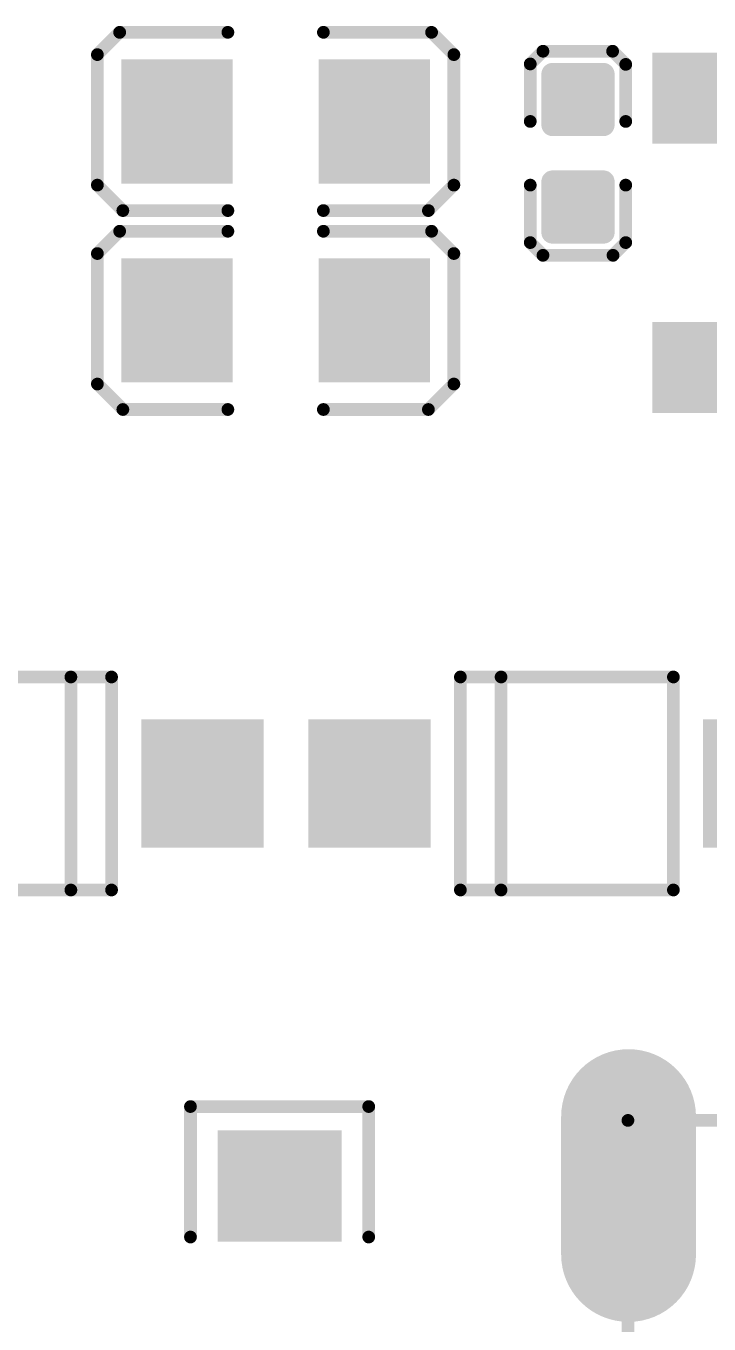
# Model space of a CAD drawing. Extents: x 17.6 to 58.9, y 21.2 to 90.7.
# Drawn here: x 36.17 to 41.62, y 30.67 to 41.03 of the extents above; entities that cross this region are included whole.
import ezdxf

# ---------------------------------------------------------------- set-up
doc = ezdxf.new("R2010")
doc.units = 0
doc.header["$MEASUREMENT"] = 0
doc.layers.get('0').update_dxf_attribs({"linetype": 'CONTINUOUS'})
doc.layers.add('SILKTOP_PHO', color=251, linetype='CONTINUOUS')

# ---------------------------------------------------------------- blocks, each defined once
blk = doc.blocks.new('ROUND_33')
at = {"const_width": 0.0508}
blk.add_lwpolyline([(-0.0254, 0, 1), (0.0254, 0, 1)], format="xyb", close=True, dxfattribs=at)
blk = doc.blocks.new('RECTANGLE_197')
blk.add_solid([(0.4953, 0.4445), (0.4953, -0.4445), (-0.4953, 0.4445), (-0.4953, -0.4445)])
blk = doc.blocks.new('RECTANGLE_198')
blk.add_solid([(0.4445, 0.4953), (0.4445, -0.4953), (-0.4445, 0.4953), (-0.4445, -0.4953)])
blk = doc.blocks.new('RECTANGLE_239')
blk.add_solid([(0.563118, 0.363092), (0.563118, -0.363092), (-0.563118, 0.363092), (-0.563118, -0.363092)])
blk = doc.blocks.new('RECTANGLE_250')
blk.add_solid([(0.48806, 0.51308), (0.48806, -0.51308), (-0.48806, 0.51308), (-0.48806, -0.51308)])
blk = doc.blocks.new('OBLONG_267')
at = {"const_width": 1.076196}
blk.add_lwpolyline([(0, 0.550038), (0, -0.550038)], dxfattribs=at)
at = {"const_width": 0.538098}
for points in [[(-0.269048, 0.550038, 1), (0.269048, 0.550038, 1)], [(-0.269048, -0.550038, 1), (0.269048, -0.550038, 1)]]:
    blk.add_lwpolyline(points, format="xyb", close=True, dxfattribs=at)
blk = doc.blocks.new('ROUND_158')
at = {"const_width": 0.0889}
blk.add_lwpolyline([(-0.04445, 0, 1), (0.04445, 0, 1)], format="xyb", close=True, dxfattribs=at)

msp = doc.modelspace()

# ---------------------------------------------------------------- linework, layer by layer
at = {"const_width": 0.1778}
for points in [[(40.3733, 40.243506), (40.3733, 40.649906)], [(40.3733, 40.649906), (40.7797, 40.649906)], [(40.513, 40.243506), (40.513, 40.649906)], [(40.6908, 40.243506), (40.6908, 40.649906)], [(40.7797, 40.649906), (40.7797, 40.243506)], [(40.3733, 40.513), (40.7797, 40.513)], [(40.3733, 40.3352), (40.7797, 40.3352)], [(40.7797, 40.243506), (40.3733, 40.243506)], [(40.3733, 39.385494), (40.3733, 39.791894)], [(40.3733, 39.791894), (40.7797, 39.791894)], [(40.513, 39.385494), (40.513, 39.791894)], [(40.6908, 39.385494), (40.6908, 39.791894)], [(40.7797, 39.791894), (40.7797, 39.385494)], [(40.3733, 39.624), (40.7797, 39.624)], [(40.3733, 39.4462), (40.7797, 39.4462)], [(40.7797, 39.385494), (40.3733, 39.385494)]]:
    msp.add_lwpolyline(points, dxfattribs=at)
at = {"layer": 'SILKTOP_PHO', "const_width": 0.1016}
for points in [[(36.9189, 40.9829), (36.7411, 40.8051)], [(37.7825, 40.9829), (36.9189, 40.9829)], [(38.5445, 40.9829), (39.4081, 40.9829)], [(39.4081, 40.9829), (39.5859, 40.8051)], [(36.7411, 40.8051), (36.7411, 39.7637)], [(39.5859, 40.8051), (39.5859, 39.7637)], [(40.1955, 40.730424), (40.296846, 40.832024)], [(40.296846, 40.832024), (40.852598, 40.832024)], [(40.852598, 40.832024), (40.9575, 40.727122)], [(40.1955, 40.2717), (40.1955, 40.730424)], [(40.9575, 40.727122), (40.9575, 40.2717)], [(36.7411, 39.7637), (36.9443, 39.5605)], [(39.5859, 39.7637), (39.3827, 39.5605)], [(40.1955, 39.7637), (40.1955, 39.304976)], [(40.9575, 39.304976), (40.9575, 39.7637)], [(36.9443, 39.5605), (37.7825, 39.5605)], [(39.3827, 39.5605), (38.5445, 39.5605)], [(36.9189, 39.3954), (36.7411, 39.2176)], [(37.7825, 39.3954), (36.9189, 39.3954)], [(38.5445, 39.3954), (39.4081, 39.3954)], [(39.4081, 39.3954), (39.5859, 39.2176)], [(36.7411, 39.2176), (36.7411, 38.1762)], [(39.5859, 39.2176), (39.5859, 38.1762)], [(40.1955, 39.304976), (40.2971, 39.203376)], [(40.8559, 39.203376), (40.9575, 39.304976)], [(40.2971, 39.203376), (40.8559, 39.203376)], [(36.7411, 38.1762), (36.9443, 37.973)], [(39.5859, 38.1762), (39.3827, 37.973)], [(36.9443, 37.973), (37.7825, 37.973)], [(39.3827, 37.973), (38.5445, 37.973)], [(35.154616, 35.838384), (36.854384, 35.838384)], [(36.529518, 34.138616), (36.529518, 35.838384)], [(36.854384, 35.838384), (36.854384, 34.138616)], [(39.637716, 35.838384), (41.337484, 35.838384)], [(39.637716, 34.138616), (39.637716, 35.838384)], [(39.962582, 35.838384), (39.962582, 34.138616)], [(41.337484, 35.838384), (41.337484, 34.138616)], [(36.854384, 34.138616), (35.154616, 34.138616)], [(41.337484, 34.138616), (39.637716, 34.138616)], [(38.90645, 32.4104), (37.48405, 32.4104)], [(37.48405, 32.4104), (37.48405, 31.369)], [(38.90645, 31.369), (38.90645, 32.4104)], [(49.624996, 32.29991), (40.975026, 32.29991)], [(40.975026, 32.29991), (40.975026, 24.99995)]]:
    msp.add_lwpolyline(points, dxfattribs=at)

# ---------------------------------------------------------------- block references
for name, p in [('RECTANGLE_239', (41.732962, 40.457628)), ('RECTANGLE_198', (37.3761, 40.2717)), ('RECTANGLE_198', (38.9509, 40.2717)), ('ROUND_158', (40.3733, 40.649906)), ('ROUND_158', (40.513, 40.649906)), ('ROUND_158', (40.6908, 40.649906)), ('ROUND_158', (40.7797, 40.649906)), ('ROUND_158', (40.3733, 40.513)), ('ROUND_158', (40.7797, 40.513)), ('ROUND_158', (40.3733, 40.3352)), ('ROUND_158', (40.7797, 40.3352)), ('ROUND_158', (40.3733, 40.243506)), ('ROUND_158', (40.3733, 40.243506)), ('ROUND_158', (40.513, 40.243506)), ('ROUND_158', (40.6908, 40.243506)), ('ROUND_158', (40.7797, 40.243506)), ('ROUND_158', (40.3733, 39.791894)), ('ROUND_158', (40.513, 39.791894)), ('ROUND_158', (40.6908, 39.791894)), ('ROUND_158', (40.7797, 39.791894)), ('ROUND_158', (40.3733, 39.624)), ('ROUND_158', (40.7797, 39.624)), ('ROUND_158', (40.3733, 39.4462)), ('ROUND_158', (40.3733, 39.385494)), ('ROUND_158', (40.3733, 39.385494)), ('ROUND_158', (40.513, 39.385494)), ('ROUND_158', (40.6908, 39.385494)), ('ROUND_158', (40.7797, 39.4462)), ('ROUND_158', (40.7797, 39.385494)), ('RECTANGLE_198', (37.3761, 38.6842)), ('RECTANGLE_198', (38.9509, 38.6842)), ('RECTANGLE_239', (41.732962, 38.307772)), ('RECTANGLE_250', (37.579554, 34.9885)), ('RECTANGLE_250', (38.912546, 34.9885)), ('RECTANGLE_250', (42.062654, 34.9885)), ('OBLONG_267', (40.980106, 31.779972)), ('RECTANGLE_197', (38.19525, 31.7754))]:
    msp.add_blockref(name, p)
at = {"layer": 'SILKTOP_PHO'}
for p in [(36.9189, 40.9829), (37.7825, 40.9829), (38.5445, 40.9829), (39.4081, 40.9829), (36.7411, 40.8051), (39.5859, 40.8051), (40.296846, 40.832024), (40.852598, 40.832024), (40.1955, 40.730424), (40.9575, 40.727122), (40.1955, 40.2717), (40.9575, 40.2717), (36.7411, 39.7637), (39.5859, 39.7637), (40.1955, 39.7637), (40.9575, 39.7637), (36.9443, 39.5605), (37.7825, 39.5605), (38.5445, 39.5605), (39.3827, 39.5605), (36.9189, 39.3954), (37.7825, 39.3954), (38.5445, 39.3954), (39.4081, 39.3954), (36.7411, 39.2176), (39.5859, 39.2176), (40.1955, 39.304976), (40.9575, 39.304976), (40.2971, 39.203376), (40.8559, 39.203376), (36.7411, 38.1762), (39.5859, 38.1762), (36.9443, 37.973), (37.7825, 37.973), (38.5445, 37.973), (39.3827, 37.973), (36.529518, 35.838384), (36.854384, 35.838384), (39.637716, 35.838384), (39.637716, 35.838384), (39.962582, 35.838384), (41.337484, 35.838384), (36.529518, 34.138616), (36.854384, 34.138616), (36.854384, 34.138616), (39.637716, 34.138616), (39.962582, 34.138616), (41.337484, 34.138616), (37.48405, 32.4104), (38.90645, 32.4104), (40.975026, 32.29991), (37.48405, 31.369), (38.90645, 31.369)]:
    msp.add_blockref('ROUND_33', p, dxfattribs=at)

doc.saveas('drawing.dxf')
